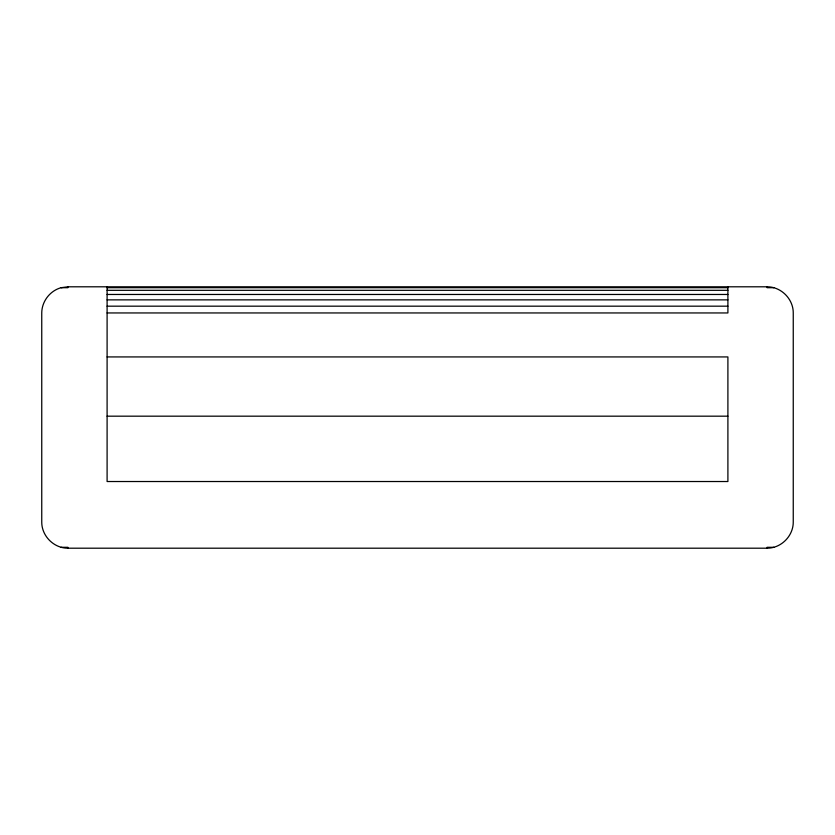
<?xml version="1.0" encoding="UTF-8"?>
<svg xmlns="http://www.w3.org/2000/svg" width="835" height="835" viewBox="0 0 835 835"><rect width="100%" height="100%" fill="white"/><g stroke="black" fill="none" stroke-linecap="round" stroke-linejoin="round"><path stroke-width="1.25" d="M61.122 287.699C49.975 290.747 41.813 301.393 41.75 312.948L41.75 522.052C41.666 536.049 53.899 548.282 67.886 548.198L767.115 548.198C781.101 548.282 793.333 536.049 793.25 522.052L793.25 312.948C793.333 298.951 781.101 286.718 767.115 286.802L67.886 286.802L61.122 287.699L67.886 287.699L67.886 286.802M107.099 287.699L727.901 287.699M773.878 287.699L767.115 287.699L767.115 286.802M107.099 290.309L727.901 290.309M107.099 294.463L727.901 294.463M107.099 299.869L727.901 299.869M107.099 306.174L727.901 306.174M107.099 312.948L727.901 312.948L727.901 286.802M107.099 356.931L727.901 356.931L727.901 481.524L107.099 481.524L107.099 286.802M107.099 416.174L727.901 416.174M61.122 547.301L67.886 547.301L67.886 548.198M773.878 547.301L767.115 547.301L767.115 548.198"/></g></svg>
